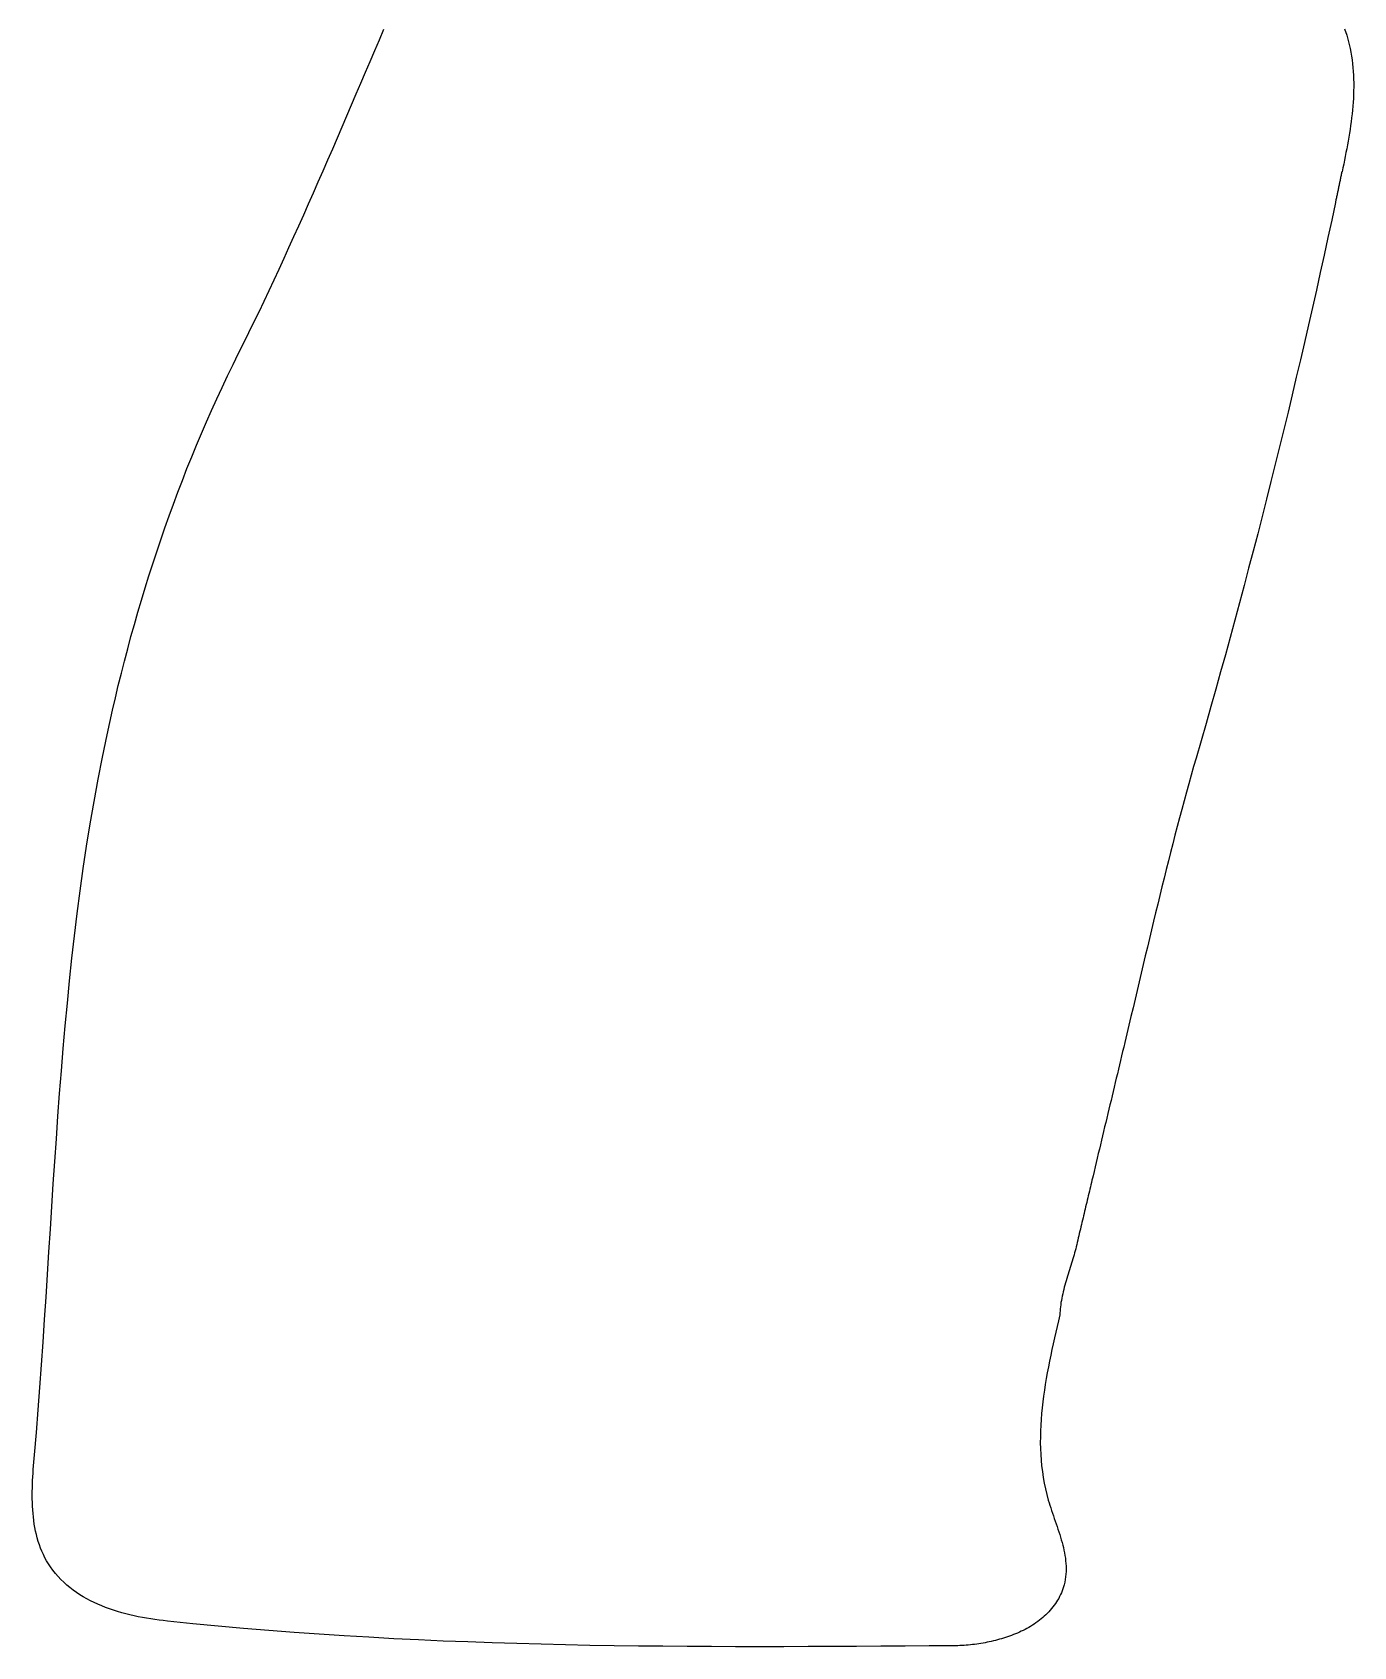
# Model space of a CAD drawing. Header units: metres. Extents: x 163 to 288, y -148 to -63.
# Drawn here: x 166.33 to 196.21, y -147.66 to -111.16 of the extents above; entities that cross this region are included whole.
import ezdxf

# ---------------------------------------------------------------- set-up
doc = ezdxf.new("R2010")
doc.units = ezdxf.units.M

msp = doc.modelspace()

# ---------------------------------------------------------------- linework, layer by layer
for points in [[(195.941696, -114.312192), (195.937124, -114.334036), (195.932552, -114.35588), (195.92798, -114.377724), (195.923408, -114.399568), (195.918836, -114.421412), (195.914264, -114.443256), (195.909692, -114.4651), (195.90512, -114.486944), (195.900548, -114.508788), (195.895976, -114.530632), (195.891404, -114.552476), (195.886832, -114.57432), (195.88226, -114.596164), (195.877688, -114.618008), (195.873116, -114.639852), (195.868544, -114.661696), (195.863972, -114.68354), (195.8594, -114.705384), (195.854828, -114.727228), (195.850256, -114.749072), (195.845684, -114.770916), (195.841112, -114.79276), (195.83654, -114.814604), (195.831968, -114.836448), (195.827396, -114.858292), (195.822824, -114.880136), (195.818252, -114.90198), (195.81368, -114.923824), (195.809108, -114.945668), (195.804536, -114.967512), (195.799964, -114.989356), (195.795392, -115.0112), (195.711318, -115.406932), (195.626228, -115.80241), (195.540122, -116.197888), (195.453254, -116.593112), (195.36537, -116.988082), (195.27647, -117.382798), (195.186808, -117.77726), (195.09613, -118.171722), (195.00469, -118.56593), (194.912234, -118.959884), (194.818762, -119.353584), (194.724528, -119.74703), (194.629278, -120.140222), (194.533266, -120.53316), (194.436238, -120.926098), (194.338194, -121.318782), (194.239388, -121.711212), (194.139566, -122.103388), (194.038728, -122.49531), (193.937128, -122.886978), (193.834512, -123.278392), (193.731134, -123.669552), (193.62674, -124.060458), (193.521584, -124.45111), (193.415412, -124.841508), (193.308224, -125.231652), (193.200274, -125.621542), (193.091308, -126.011178), (192.98158, -126.40056), (192.870836, -126.789688), (192.759076, -127.178562), (192.646554, -127.567182), (192.590928, -127.760222), (192.53581, -127.953516), (192.481454, -128.14681), (192.42786, -128.340358), (192.374774, -128.53416), (192.32245, -128.727962), (192.270634, -128.922018), (192.219326, -129.116074), (192.168526, -129.310384), (192.118234, -129.504694), (192.06845, -129.699258), (192.019174, -129.893822), (191.970152, -130.088386), (191.921638, -130.283204), (191.873378, -130.478022), (191.825626, -130.673094), (191.778128, -130.868166), (191.730884, -131.063238), (191.683894, -131.25831), (191.637158, -131.453636), (191.590422, -131.648962), (191.54394, -131.844288), (191.497458, -132.039614), (191.45123, -132.235194), (191.405002, -132.430774), (191.358774, -132.626354), (191.312546, -132.821934), (191.266318, -133.017514), (191.22009, -133.213348), (191.173608, -133.409182), (191.127126, -133.605016), (191.08039, -133.80085), (191.056514, -133.90118), (191.032638, -134.00151), (191.008762, -134.10184), (190.984886, -134.20217), (190.96101, -134.3025), (190.937134, -134.40283), (190.913258, -134.50316), (190.889382, -134.60349), (190.865506, -134.70382), (190.84163, -134.80415), (190.817754, -134.90448), (190.793878, -135.00481), (190.770002, -135.10514), (190.746126, -135.20547), (190.72225, -135.3058), (190.698374, -135.40613), (190.674498, -135.50646), (190.650622, -135.60679), (190.626746, -135.70712), (190.60287, -135.80745), (190.578994, -135.90778), (190.555118, -136.00811), (190.531242, -136.10844), (190.507366, -136.20877), (190.48349, -136.3091), (190.459614, -136.40943), (190.435738, -136.50976), (190.411862, -136.61009), (190.387986, -136.71042), (190.36411, -136.81075), (190.340234, -136.91108), (190.316358, -137.01141), (190.30442, -137.061448), (190.292482, -137.11174), (190.280544, -137.161778), (190.268606, -137.21207), (190.256668, -137.262108), (190.24473, -137.3124), (190.232792, -137.362438), (190.220854, -137.41273), (190.208916, -137.462768), (190.196978, -137.51306), (190.18504, -137.563098), (190.173102, -137.61339), (190.161164, -137.663428), (190.149226, -137.71372), (190.137288, -137.763758), (190.12535, -137.81405), (190.113412, -137.864088), (190.101474, -137.91438), (190.089536, -137.964418), (190.077598, -138.01471), (190.06566, -138.064748), (190.053722, -138.11504), (190.041784, -138.165078), (190.029846, -138.21537), (190.017908, -138.265408), (190.00597, -138.3157), (189.994032, -138.365738), (189.982094, -138.415776), (189.970156, -138.466068), (189.958218, -138.516106), (189.94628, -138.566398), (189.934342, -138.616436), (189.92342, -138.660886), (189.911736, -138.705844), (189.89929, -138.751564), (189.886336, -138.797792), (189.872874, -138.844528), (189.858904, -138.891772), (189.844426, -138.939524), (189.829694, -138.987784), (189.814708, -139.036298), (189.799468, -139.085066), (189.784228, -139.134088), (189.768988, -139.183618), (189.753748, -139.233148), (189.738508, -139.282932), (189.723522, -139.332716), (189.70879, -139.382754), (189.694312, -139.432792), (189.680342, -139.48283), (189.66688, -139.532868), (189.653926, -139.582652), (189.64148, -139.632436), (189.629796, -139.681966), (189.618874, -139.731242), (189.608714, -139.780264), (189.59957, -139.829032), (189.591442, -139.877292), (189.58433, -139.925298), (189.578234, -139.972796), (189.573408, -140.019786), (189.569852, -140.066268), (189.567566, -140.112242), (189.566804, -140.157708), (189.53607, -140.286994), (189.505336, -140.416534), (189.474856, -140.546582), (189.444884, -140.676884), (189.41542, -140.80744), (189.386718, -140.93825), (189.358778, -141.069314), (189.3316, -141.200632), (189.305692, -141.332204), (189.2808, -141.46403), (189.257432, -141.595856), (189.235334, -141.727936), (189.215014, -141.860016), (189.196218, -141.992096), (189.179454, -142.124176), (189.164468, -142.256256), (189.151768, -142.388336), (189.141354, -142.520416), (189.133226, -142.652242), (189.127638, -142.783814), (189.12459, -142.915386), (189.124336, -143.046704), (189.12713, -143.177768), (189.132972, -143.308578), (189.141862, -143.439134), (189.154054, -143.569436), (189.169802, -143.69923), (189.189106, -143.82877), (189.211966, -143.957802), (189.23889, -144.086326), (189.269624, -144.214342), (189.304422, -144.34185), (189.322202, -144.401286), (189.340744, -144.460722), (189.359794, -144.520158), (189.379606, -144.579848), (189.399672, -144.639538), (189.420246, -144.699228), (189.44082, -144.758918), (189.461394, -144.818608), (189.481968, -144.878552), (189.502542, -144.938496), (189.522608, -144.99844), (189.54242, -145.058384), (189.561724, -145.118328), (189.580266, -145.178272), (189.598046, -145.238216), (189.61481, -145.29816), (189.630558, -145.358104), (189.64529, -145.418048), (189.658752, -145.478246), (189.67069, -145.53819), (189.681104, -145.598388), (189.689994, -145.658586), (189.697106, -145.718784), (189.70244, -145.778728), (189.705742, -145.838672), (189.707012, -145.898616), (189.705996, -145.95856), (189.70244, -146.018504), (189.696598, -146.078448), (189.687962, -146.138392), (189.676786, -146.198336), (189.662562, -146.25828), (189.649608, -146.304), (189.63513, -146.349212), (189.619128, -146.393662), (189.601348, -146.43735), (189.582044, -146.480276), (189.56147, -146.52244), (189.539372, -146.563842), (189.516004, -146.604482), (189.491112, -146.64436), (189.46495, -146.683476), (189.437518, -146.72183), (189.408816, -146.759422), (189.379098, -146.796252), (189.34811, -146.83232), (189.316106, -146.867372), (189.283086, -146.901662), (189.24905, -146.93519), (189.213998, -146.967702), (189.178184, -146.999452), (189.141608, -147.03044), (189.104016, -147.060412), (189.065662, -147.089622), (189.026546, -147.117816), (188.986922, -147.144994), (188.946536, -147.17141), (188.905642, -147.19681), (188.86424, -147.221194), (188.82233, -147.244562), (188.779912, -147.267168), (188.736986, -147.288758), (188.693806, -147.309332), (188.650372, -147.32889), (188.60643, -147.347686), (188.562234, -147.36572), (188.517784, -147.383246), (188.47308, -147.400264), (188.428376, -147.41652), (188.383418, -147.432268), (188.338206, -147.447508), (188.29274, -147.461986), (188.24702, -147.475956), (188.201046, -147.489418), (188.155072, -147.502118), (188.108844, -147.51431), (188.062362, -147.525994), (188.01588, -147.536916), (187.969144, -147.54733), (187.922408, -147.557236), (187.875418, -147.56638), (187.828428, -147.575016), (187.781184, -147.583144), (187.73394, -147.590764), (187.686696, -147.597622), (187.639198, -147.603972), (187.5917, -147.609814), (187.544202, -147.615148), (187.496704, -147.61972), (187.448952, -147.623784), (187.4012, -147.62734), (187.353448, -147.630134), (187.305696, -147.63242), (187.257944, -147.634198), (187.210192, -147.635468), (187.16244, -147.635976), (186.613546, -147.639786), (186.06516, -147.643596), (185.517282, -147.647152), (184.969658, -147.650454), (184.422542, -147.653248), (183.875426, -147.65528), (183.32831, -147.656804), (182.781194, -147.657312), (182.234078, -147.656804), (181.686708, -147.65528), (181.139084, -147.652486), (180.590952, -147.648422), (180.042312, -147.642834), (179.49291, -147.635468), (178.943, -147.626578), (178.392074, -147.615656), (177.840386, -147.602702), (177.287682, -147.587716), (176.733708, -147.570444), (176.178718, -147.550632), (175.622204, -147.52828), (175.06442, -147.503388), (174.505112, -147.475702), (173.94428, -147.444968), (173.38167, -147.411186), (172.817282, -147.374102), (172.251116, -147.333716), (171.682918, -147.290028), (171.112434, -147.242784), (170.539918, -147.19173), (169.965116, -147.136866), (169.387774, -147.077938), (169.294302, -147.067524), (169.200322, -147.05584), (169.106088, -147.04314), (169.0116, -147.028916), (168.917112, -147.013422), (168.822624, -146.996404), (168.72839, -146.978116), (168.63441, -146.95805), (168.540684, -146.93646), (168.447466, -146.913092), (168.354756, -146.8882), (168.262808, -146.86153), (168.171622, -146.832828), (168.081452, -146.802348), (167.992298, -146.769836), (167.904414, -146.735292), (167.8178, -146.698462), (167.732456, -146.6596), (167.648636, -146.618452), (167.56634, -146.575018), (167.485822, -146.529298), (167.407082, -146.481038), (167.33012, -146.430238), (167.255444, -146.377152), (167.1828, -146.321272), (167.112442, -146.262852), (167.04437, -146.201638), (166.978838, -146.13763), (166.915846, -146.070828), (166.855648, -146.000978), (166.798244, -145.928334), (166.743634, -145.852642), (166.699184, -145.78457), (166.657782, -145.715228), (166.619428, -145.64487), (166.583868, -145.573242), (166.551102, -145.500598), (166.52113, -145.426684), (166.493952, -145.352008), (166.46906, -145.276316), (166.446708, -145.199608), (166.426642, -145.122138), (166.408862, -145.043906), (166.393368, -144.964912), (166.379906, -144.88541), (166.368222, -144.805146), (166.35857, -144.724374), (166.350696, -144.643094), (166.344346, -144.561306), (166.33952, -144.479264), (166.336218, -144.396968), (166.33444, -144.314164), (166.333932, -144.23136), (166.33444, -144.148302), (166.335964, -144.065244), (166.338504, -143.981932), (166.34206, -143.898874), (166.346378, -143.815816), (166.351458, -143.732758), (166.357046, -143.649954), (166.363142, -143.567404), (166.369746, -143.485108), (166.376604, -143.403066), (166.383716, -143.321532), (166.426896, -142.813024), (166.46779, -142.304008), (166.506398, -141.794484), (166.543228, -141.284452), (166.578788, -140.774166), (166.613078, -140.263626), (166.646352, -139.752832), (166.679118, -139.241784), (166.711376, -138.730482), (166.743634, -138.21918), (166.776146, -137.707878), (166.809166, -137.196576), (166.842948, -136.685274), (166.878, -136.173972), (166.914322, -135.662924), (166.952422, -135.15213), (166.9923, -134.64159), (167.034464, -134.131304), (167.079168, -133.621272), (167.126666, -133.111748), (167.177466, -132.602478), (167.231568, -132.093716), (167.28948, -131.585462), (167.351202, -131.07797), (167.417242, -130.570986), (167.487854, -130.064764), (167.563292, -129.559304), (167.64381, -129.054606), (167.729916, -128.55067), (167.82161, -128.04775), (167.9194, -127.545592), (168.023286, -127.04445), (168.084246, -126.76505), (168.146984, -126.485904), (168.211754, -126.207266), (168.278556, -125.929136), (168.34739, -125.651514), (168.418002, -125.3744), (168.490646, -125.097794), (168.565322, -124.821696), (168.64203, -124.546106), (168.72077, -124.271278), (168.801542, -123.996958), (168.8846, -123.723146), (168.96969, -123.450096), (169.056812, -123.177808), (169.14622, -122.906028), (169.23766, -122.63501), (169.331132, -122.364754), (169.42689, -122.09526), (169.52468, -121.826528), (169.624756, -121.558558), (169.727118, -121.291604), (169.831512, -121.025412), (169.938192, -120.760236), (170.047158, -120.495822), (170.15841, -120.232424), (170.271694, -119.969788), (170.387264, -119.708168), (170.50512, -119.447564), (170.625262, -119.187976), (170.74769, -118.929404), (170.872658, -118.671848), (170.999912, -118.415562), (171.115482, -118.183914), (171.230544, -117.950234), (171.345352, -117.714776), (171.459652, -117.47754), (171.573698, -117.23878), (171.687236, -116.998496), (171.80052, -116.756942), (171.913296, -116.514118), (172.025564, -116.270278), (172.137578, -116.025422), (172.249084, -115.77955), (172.360336, -115.532916), (172.47108, -115.285774), (172.581316, -115.03787), (172.691044, -114.789712), (172.800518, -114.541046), (172.909484, -114.29238), (173.017942, -114.04346), (173.126146, -113.79454), (173.233842, -113.545874), (173.34103, -113.297462), (173.44771, -113.049304), (173.553882, -112.801654), (173.6598, -112.554766), (173.76521, -112.30864), (173.870112, -112.063276), (173.974506, -111.818928), (174.078392, -111.575596), (174.18177, -111.33328), (174.28464, -111.092234)], [(196.004434, -111.08436), (196.050916, -111.228632), (196.09181, -111.375444), (196.126862, -111.524796), (196.14388, -111.610902), (196.158866, -111.697262), (196.17182, -111.783876), (196.182742, -111.87049), (196.191632, -111.957358), (196.198744, -112.044226), (196.204078, -112.131348), (196.207634, -112.21847), (196.209412, -112.305846), (196.209666, -112.393222), (196.208396, -112.480598), (196.205602, -112.568228), (196.201538, -112.655858), (196.196204, -112.743488), (196.1896, -112.831118), (196.181726, -112.918748), (196.172582, -113.006378), (196.162422, -113.094008), (196.151246, -113.181638), (196.139308, -113.269268), (196.126354, -113.356898), (196.112638, -113.444274), (196.09816, -113.53165), (196.083174, -113.619026), (196.06768, -113.706148), (196.051424, -113.79327), (196.034914, -113.880392), (196.017896, -113.96726), (196.000624, -114.054128), (195.983098, -114.140742), (195.965318, -114.227102), (195.947538, -114.313462)]]:
    msp.add_lwpolyline(points)

doc.saveas('drawing.dxf')
